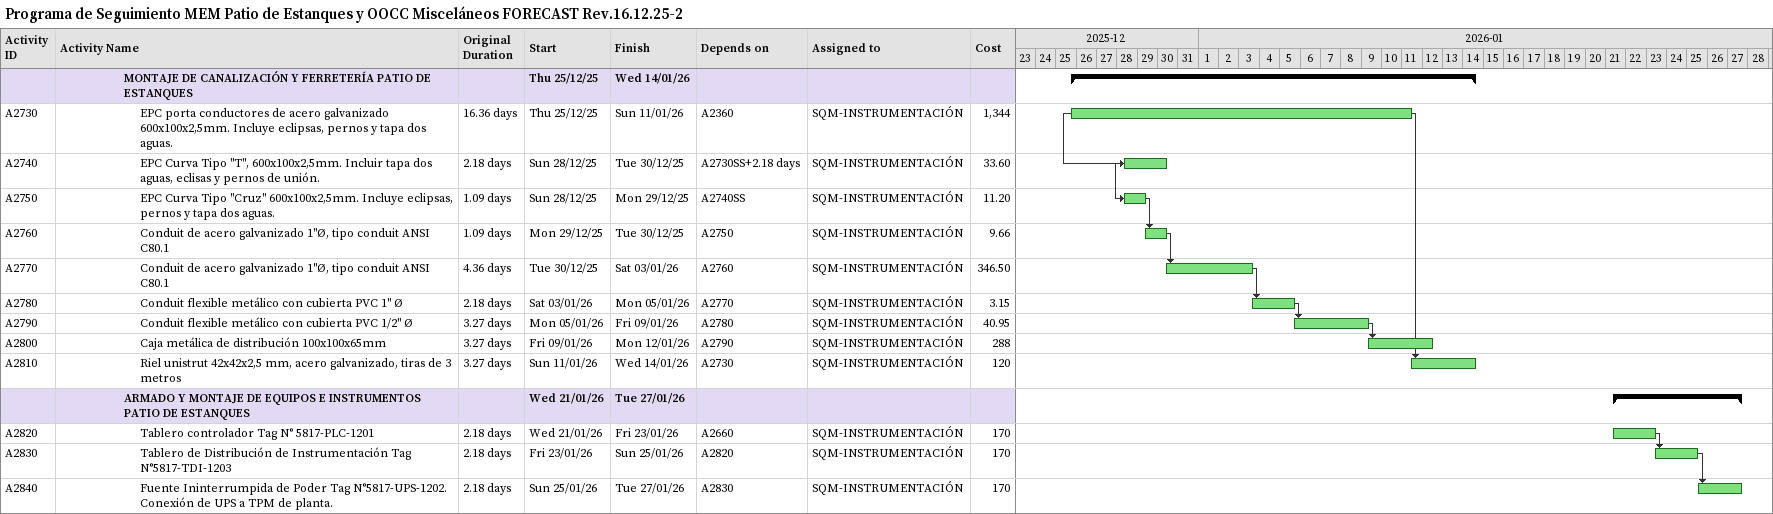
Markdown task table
Programa de Seguimiento MEM Patio de Estanques y OOCC Misceláneos FORECAST Rev.16.12.25-2

| ID | Level | Task | Original duration | Start | Finish | Predecessors | Resources | Cost |
|---|---|---|---|---|---|---|---|---|
|  | 5 | **MONTAJE DE CANALIZACIÓN Y FERRETERÍA PATIO DE ESTANQUES** |  | 2025-12-25 | 2026-01-14 |  |  |  |
| A2730 | 6 | EPC porta conductores de acero galvanizado 600x100x2,5mm. Incluye eclipsas, pernos y tapa dos aguas. | 16.36d | 2025-12-25 | 2026-01-11 | A2360 | SQM-INSTRUMENTACIÓN | 1344 |
| A2740 | 6 | EPC Curva Tipo "T", 600x100x2,5mm. Incluir tapa dos aguas, eclisas y pernos de unión. | 2.18d | 2025-12-28 | 2025-12-30 | A2730SS+2.18d | SQM-INSTRUMENTACIÓN | 33.60 |
| A2750 | 6 | EPC Curva Tipo "Cruz" 600x100x2,5mm. Incluye eclipsas, pernos y tapa dos aguas. | 1.09d | 2025-12-28 | 2025-12-29 | A2740SS | SQM-INSTRUMENTACIÓN | 11.20 |
| A2760 | 6 | Conduit de acero galvanizado 1"Ø, tipo conduit ANSI C80.1 | 1.09d | 2025-12-29 | 2025-12-30 | A2750 | SQM-INSTRUMENTACIÓN | 9.66 |
| A2770 | 6 | Conduit de acero galvanizado 1"Ø, tipo conduit ANSI C80.1 | 4.36d | 2025-12-30 | 2026-01-03 | A2760 | SQM-INSTRUMENTACIÓN | 346.50 |
| A2780 | 6 | Conduit flexible metálico con cubierta PVC 1" Ø | 2.18d | 2026-01-03 | 2026-01-05 | A2770 | SQM-INSTRUMENTACIÓN | 3.15 |
| A2790 | 6 | Conduit flexible metálico con cubierta PVC 1/2" Ø | 3.27d | 2026-01-05 | 2026-01-09 | A2780 | SQM-INSTRUMENTACIÓN | 40.95 |
| A2800 | 6 | Caja metálica de distribución 100x100x65mm | 3.27d | 2026-01-09 | 2026-01-12 | A2790 | SQM-INSTRUMENTACIÓN | 288 |
| A2810 | 6 | Riel unistrut 42x42x2,5 mm, acero galvanizado, tiras de 3 metros | 3.27d | 2026-01-11 | 2026-01-14 | A2730 | SQM-INSTRUMENTACIÓN | 120 |
|  | 5 | **ARMADO Y MONTAJE DE EQUIPOS E INSTRUMENTOS PATIO DE ESTANQUES** |  | 2026-01-21 | 2026-01-27 |  |  |  |
| A2820 | 6 | Tablero controlador Tag N° 5817-PLC-1201 | 2.18d | 2026-01-21 | 2026-01-23 | A2660 | SQM-INSTRUMENTACIÓN | 170 |
| A2830 | 6 | Tablero de Distribución de Instrumentación Tag N°5817-TDI-1203 | 2.18d | 2026-01-23 | 2026-01-25 | A2820 | SQM-INSTRUMENTACIÓN | 170 |
| A2840 | 6 | Fuente Ininterrumpida de Poder Tag N°5817-UPS-1202. Conexión de UPS a TPM de planta. | 2.18d | 2026-01-25 | 2026-01-27 | A2830 | SQM-INSTRUMENTACIÓN | 170 |
